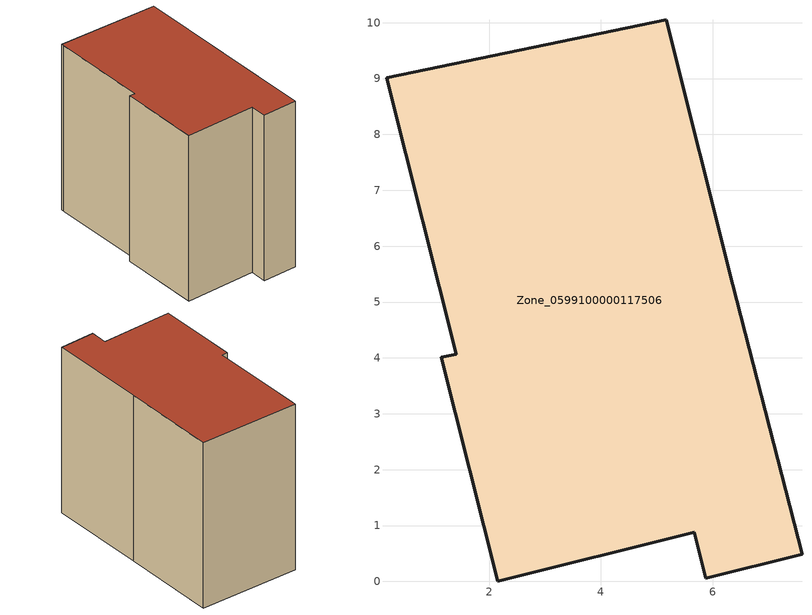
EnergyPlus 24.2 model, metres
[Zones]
Zone_0599100000117506
 floor ground (C_G): 6.36,5.31 7.6,0.49 5.88,0.06 5.67,0.88 2.16,0 1.14,4.01 1.41,4.07 0.2,8.86 0.16,9.01 5.17,10.06 z0
 wall outside (C_F): 1.41,4.07 1.14,4.01 2.16,0 5.67,0.88 5.88,0.06 7.6,0.49 6.36,5.31 5.17,10.06 0.16,9.01 0.2,8.86 1.41,4.07 z0:8.8
 roof outside (C_R): 5.17,10.06 0.16,9.01 0.2,8.86 1.41,4.07 1.14,4.01 2.16,0 5.67,0.88 5.88,0.06 7.6,0.49 6.36,5.31 z8.8
[BUILDING]
Pand.0599100000117506: North Axis=0; Terrain=City; Loads Convergence Tolerance Value=0.04; Temperature Convergence Tolerance Value=0.4; Solar Distribution=FullExterior; Maximum Number of Warmup Days=25; Minimum Number of Warmup Days=1
[Site:Location]
Rotterdam.The.Hague.AP_ZH_NLD Design_Conditions: Latitude=51.96; Longitude=4.45; Time Zone=1; Elevation=-4.5
[SITE:GROUNDTEMPERATURE:BUILDINGSURFACE]
18, 18, 18, 18, 18, 18, 18, 18, 18, 18, 18, 18
[MATERIAL] Thermal Absorptance=0.9; Solar Absorptance=0.7; Visible Absorptance=0.7
Name | Roughness | Thickness | Conductivity | Density | Specific Heat
G.TI.1975-1991 | MediumSmooth | 0.15 | 0.288461 | 540 | 1210
F.TI.1975-1991 | Rough | 0.3 | 0.230769 | 1920 | 840
R.TI.1975-1991 | MediumRough | 0.2 | 0.153846 | 1500 | 1000
[CONSTRUCTION]
C_G: G.TI.1975-1991
C_F: F.TI.1975-1991
C_R: R.TI.1975-1991
[ZONE]
Zone_0599100000117506: Type=1; Multiplier=1; Ceiling Height=Autocalculate; Volume=Autocalculate; Floor Area=autocalculate; Part of Total Floor Area=Yes
[ZONEINFILTRATION:DESIGNFLOWRATE]
Infil_Zone_0599100000117506: Zone or ZoneList or Space or SpaceList=Zone_0599100000117506; Schedule=AlwaysOn; Design Flow Rate Calculation Method=Flow/Area; Flow Rate per Floor Area=0.003; Constant Term Coefficient=1; Temperature Term Coefficient=0; Velocity Term Coefficient=0; Velocity Squared Term Coefficient=0
[HVACTEMPLATE:ZONE:IDEALLOADSAIRSYSTEM]
Zone_0599100000117506: Maximum Heating Supply Air Temperature=50; Minimum Cooling Supply Air Temperature=13; Maximum Heating Supply Air Humidity Ratio=0.0156; Minimum Cooling Supply Air Humidity Ratio=0.0077; Heating Limit=NoLimit; Cooling Limit=NoLimit; Dehumidification Control Type=ConstantSensibleHeatRatio; Cooling Sensible Heat Ratio=0.7; Dehumidification Setpoint=60; Humidification Control Type=None; Humidification Setpoint=30; Outdoor Air Method=None; Outdoor Air Flow Rate per Person=0.00944; Outdoor Air Flow Rate per Zone Floor Area=0; Outdoor Air Flow Rate per Zone=0; Demand Controlled Ventilation Type=None; Outdoor Air Economizer Type=NoEconomizer; Heat Recovery Type=None; Sensible Heat Recovery Effectiveness=0.7; Latent Heat Recovery Effectiveness=0.65
[ZONECONTROL:THERMOSTAT]
ThermostatControl_Zone_0599100000117506: Zone or ZoneList=Zone_0599100000117506; Control Type Schedule=DualSetpointControlType; Control 1=Thermostat_Zone_0599100000117506; Temperature Difference Between Cutout And Setpoint=0
[THERMOSTATSETPOINT:DUALSETPOINT]
Thermostat_Zone_0599100000117506: Heating Setpoint Temperature Schedule=HeatingSetpoint_Zone_0599100000117506; Cooling Setpoint Temperature Schedule=CoolingSetpoint_Zone_0599100000117506
[SCHEDULE:COMPACT]
HeatingSetpoint_Zone_0599100000117506: Through: 12/31, For: AllDays, Until: 24:00, 21
CoolingSetpoint_Zone_0599100000117506: Through: 12/31, For: AllDays, Until: 24:00, 24
DualSetpointControlType: Through: 12/31, For: AllDays, Until: 24:00, 4
AlwaysOn: Through: 12/31, For: AllDays, Until: 24:00, 1
